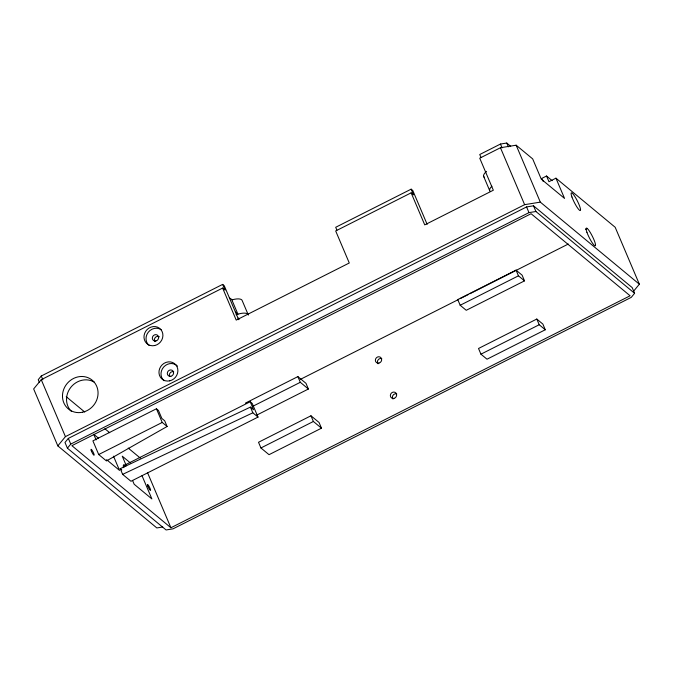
<?xml version="1.0" encoding="UTF-8"?>
<svg xmlns="http://www.w3.org/2000/svg" width="673" height="673" viewBox="0 0 673 673"><rect width="100%" height="100%" fill="white"/><g stroke="black" fill="none" stroke-linecap="round" stroke-linejoin="round"><path stroke-width="1.01" d="M238.671 319.692L224.252 285.731L222.637 284.393L41.272 376.005L38.226 379.698L39.438 382.55M222.637 284.393L225.051 290.088L222.628 288.069L41.255 379.69L33.65 388.927L57.819 445.871L156.843 527.943L162.731 526.993M57.819 445.871L65.432 436.626L524.629 204.668L540.326 202.136L639.35 284.208L633.646 291.14M68.343 438.392L64.978 442.472L67.401 448.168L166.088 529.962L173.02 528.843L631.249 297.373L634.605 293.302L632.191 287.607L533.504 205.812L526.572 206.931L68.343 438.392L70.758 444.087L67.401 448.168M167.114 426.489L106.443 460.946L98.704 454.536L92.908 440.865L156.43 408.78L158.449 410.454L161.84 418.429L164.692 420.802L167.114 426.489L162.227 422.442L156.43 408.78M427.145 224.361L412.776 190.501L411.161 189.163L335.701 227.281L336.904 230.124M510.681 146.293L506.744 143.038L500.468 144.047L479.748 154.512L480.959 157.364M411.161 189.163L413.575 194.859L411.144 192.84L335.684 230.957L349.279 262.992L236.223 320.104L222.628 288.069M543.094 181.247L541.874 178.37L546.535 176.015L548.949 181.71L555.948 178.177L564.538 198.409L541.26 179.119L532.671 158.887L516.157 145.2L500.451 147.732L479.74 158.197L493.334 190.223L424.739 224.875L411.144 192.84M70.758 444.087L528.986 212.618L535.918 211.507L634.605 293.302M98.704 454.536L162.227 422.442M585.518 229.266L587.184 228.425M245.426 403.11L297.878 376.611L305.979 383.324L308.394 389.019L256.876 415.039M250.188 401.747L253.57 409.722L250.423 407.106L120.223 468.677L122.637 474.372L130.966 481.271L258.011 417.092L252.215 403.43L250.188 401.747L123.142 465.926L123.891 467.701M516.031 270.134L457.758 299.569L460.172 305.264L466.246 310.295L524.519 280.86L522.105 275.164L516.031 270.134L518.454 275.821L524.519 280.86M300.284 379.421L458.666 299.418M460.534 298.467L468.038 294.681M469.905 293.739L568.306 244.03M252.526 406.433L300.301 382.306L308.394 389.019M460.172 305.264L518.454 275.821M310.968 415.779L258.516 442.27L260.931 447.966L269.032 454.679L321.484 428.179L319.061 422.484L310.968 415.779L313.382 421.475L321.484 428.179M260.931 447.966L313.382 421.475M536.793 319.044L478.52 348.479L480.934 354.175L487.008 359.205L545.281 329.77L542.867 324.075L536.793 319.044L539.216 324.739L545.281 329.77M480.934 354.175L539.216 324.739M170.917 527.75L630.113 295.792L531.09 213.72L71.893 445.677L170.917 527.75L147.631 472.892M122.637 474.372L252.838 412.801L258.011 417.092M229.426 297.92L232.32 299.796A13.25 4.753 -23 0 1 242.297 300.831L248.345 315.065M236.072 314.804L238.36 314.039A13.25 4.753 -23 0 1 247.689 313.997M555.948 178.177L615.181 227.272L639.35 284.208M546.535 176.015L552.138 180.658M235.466 312.154L237.922 314.182L231.874 299.948M66.232 396.7L84.756 412.044M104.879 428.726L109.707 432.731M128.223 448.075L140.304 458.086M130.301 462.847L122.259 456.185L126.364 465.859M98.536 438.232L93.682 434.211L96.096 439.898M120.223 468.677L121.796 469.981M106.586 459.667L119.533 470.402L113.493 456.168M516.157 145.2L540.326 202.136M506.744 143.038L508.359 146.832M533.504 205.812L535.918 211.507M500.468 144.047L502.075 147.841M526.572 206.931L528.986 212.618M500.451 147.732L524.629 204.668M483.559 176.166L489.599 190.4M297.878 376.611L300.301 382.306M250.423 407.106L252.838 412.801M142.011 475.693L151.871 498.912L134.163 484.24L132.522 480.371M41.272 376.005L42.879 379.799M41.255 379.69L65.432 436.626M71.414 411.413A18.684 17.153 -50.3 0 1 70.783 387.37A18.684 17.153 -50.3 0 1 94.388 382.205M154.992 341.665A3.315 3.037 -50.3 0 1 159.417 336.811M169.571 376.283A3.315 3.037 -50.3 0 1 173.684 371.757M238.057 318.194A3.315 1.186 -23 0 1 238.814 319.439M378.041 363.79A3.315 3.037 -50.3 0 1 381.751 358.574M123.824 466.095A3.315 0.564 63.2 0 1 124.968 466.221M164.069 380.75A9.935 9.119 -50.3 0 1 163.766 366.936A9.935 9.119 -50.3 0 1 177.436 366.062M149.086 345.442A9.935 9.119 -50.3 0 1 148.22 332.294A9.935 9.119 -50.3 0 1 161.234 329.736M484.207 177.235A13.25 4.753 -23 0 1 486.537 171.388M490.255 191.469A13.25 4.753 -23 0 1 491.913 186.211M393.024 399.097A3.315 3.037 -50.3 0 1 396.734 393.882M82.602 412.213A18.684 17.153 -50.3 0 0 94.38 382.382A18.684 17.153 -50.3 0 0 63.826 389.07A18.684 17.153 -50.3 0 0 82.602 412.213M378.933 363.084A3.315 3.037 -50.3 0 0 381.019 357.792A3.315 3.037 -50.3 0 0 375.601 358.978A3.315 3.037 -50.3 0 0 378.933 363.084M393.915 398.391A3.315 3.037 -50.3 0 0 396.002 393.099A3.315 3.037 -50.3 0 0 390.592 394.285A3.315 3.037 -50.3 0 0 393.915 398.391M154.689 345.543A9.935 9.119 -50.3 0 0 160.956 329.677A9.935 9.119 -50.3 0 0 144.703 333.236A9.935 9.119 -50.3 0 0 154.689 345.543M169.672 380.851A9.935 9.119 -50.3 0 0 175.939 364.985A9.935 9.119 -50.3 0 0 159.686 368.543A9.935 9.119 -50.3 0 0 169.672 380.851M170.875 376.266A3.315 3.037 -50.3 0 0 172.961 370.974A3.315 3.037 -50.3 0 0 167.543 372.161A3.315 3.037 -50.3 0 0 170.875 376.266M155.884 340.959A3.315 3.037 -50.3 0 0 157.978 335.676A3.315 3.037 -50.3 0 0 152.561 336.862A3.315 3.037 -50.3 0 0 155.884 340.959M147.724 485.906A3.315 0.564 63.2 0 0 150.441 490.415A3.315 0.564 63.2 0 0 148.876 486.032A3.315 0.564 63.2 0 0 147.724 485.906M91.284 450.725A3.315 0.564 63.2 0 0 94.001 455.234A3.315 0.564 63.2 0 0 92.437 450.851A3.315 0.564 63.2 0 0 91.284 450.725M571.957 197.021A9.935 1.691 63.2 0 0 580.109 210.565A9.935 1.691 63.2 0 0 575.407 197.399A9.935 1.691 63.2 0 0 571.957 197.021M586.94 232.328A9.935 1.691 63.2 0 0 595.1 245.872A9.935 1.691 63.2 0 0 590.398 232.707A9.935 1.691 63.2 0 0 586.94 232.328"/></g></svg>
